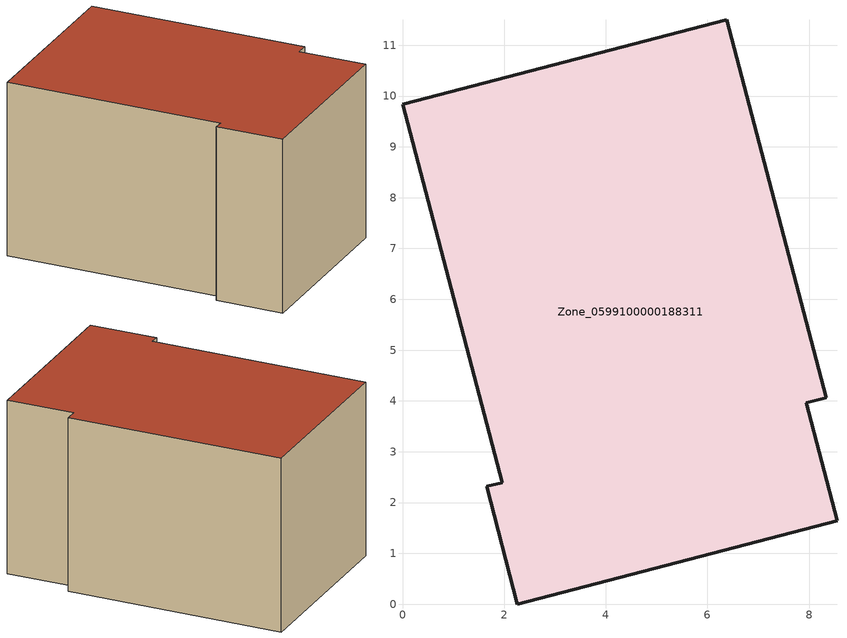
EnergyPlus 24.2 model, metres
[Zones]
Zone_0599100000188311
 floor ground (C_G): 1.66,2.32 1.96,2.39 0,9.84 6.38,11.5 8.34,4.06 7.94,3.96 8.55,1.64 2.26,0 z3.29
 wall outside (C_F): 1.96,2.39 1.66,2.32 2.26,0 8.55,1.64 7.94,3.96 8.34,4.06 6.38,11.5 0,9.84 1.96,2.39 z3.29:9.56
 roof outside (C_R): 6.38,11.5 0,9.84 1.96,2.39 1.66,2.32 2.26,0 8.55,1.64 7.94,3.96 8.34,4.06 z9.56
[BUILDING]
Pand.0599100000188311: North Axis=0; Terrain=City; Loads Convergence Tolerance Value=0.04; Temperature Convergence Tolerance Value=0.4; Solar Distribution=FullExterior; Maximum Number of Warmup Days=25; Minimum Number of Warmup Days=1
[Site:Location]
Rotterdam.The.Hague.AP_ZH_NLD Design_Conditions: Latitude=51.96; Longitude=4.45; Time Zone=1; Elevation=-4.5
[SITE:GROUNDTEMPERATURE:BUILDINGSURFACE]
18, 18, 18, 18, 18, 18, 18, 18, 18, 18, 18, 18
[MATERIAL] Thermal Absorptance=0.9; Solar Absorptance=0.7; Visible Absorptance=0.7
Name | Roughness | Thickness | Conductivity | Density | Specific Heat
G.TI.1946-1964 | MediumSmooth | 0.15 | 1 | 540 | 1210
F.TI.1946-1964 | Rough | 0.3 | 0.857143 | 1920 | 840
R.TI.1946-1964 | MediumRough | 0.2 | 0.277778 | 1500 | 1000
[CONSTRUCTION]
C_G: G.TI.1946-1964
C_F: F.TI.1946-1964
C_R: R.TI.1946-1964
[ZONE]
Zone_0599100000188311: Type=1; Multiplier=1; Ceiling Height=Autocalculate; Volume=Autocalculate; Floor Area=autocalculate; Part of Total Floor Area=Yes
[ZONEINFILTRATION:DESIGNFLOWRATE]
Infil_Zone_0599100000188311: Zone or ZoneList or Space or SpaceList=Zone_0599100000188311; Schedule=AlwaysOn; Design Flow Rate Calculation Method=Flow/Area; Flow Rate per Floor Area=0.003; Constant Term Coefficient=1; Temperature Term Coefficient=0; Velocity Term Coefficient=0; Velocity Squared Term Coefficient=0
[HVACTEMPLATE:ZONE:IDEALLOADSAIRSYSTEM]
Zone_0599100000188311: Maximum Heating Supply Air Temperature=50; Minimum Cooling Supply Air Temperature=13; Maximum Heating Supply Air Humidity Ratio=0.0156; Minimum Cooling Supply Air Humidity Ratio=0.0077; Heating Limit=NoLimit; Cooling Limit=NoLimit; Dehumidification Control Type=ConstantSensibleHeatRatio; Cooling Sensible Heat Ratio=0.7; Dehumidification Setpoint=60; Humidification Control Type=None; Humidification Setpoint=30; Outdoor Air Method=None; Outdoor Air Flow Rate per Person=0.00944; Outdoor Air Flow Rate per Zone Floor Area=0; Outdoor Air Flow Rate per Zone=0; Demand Controlled Ventilation Type=None; Outdoor Air Economizer Type=NoEconomizer; Heat Recovery Type=None; Sensible Heat Recovery Effectiveness=0.7; Latent Heat Recovery Effectiveness=0.65
[ZONECONTROL:THERMOSTAT]
ThermostatControl_Zone_0599100000188311: Zone or ZoneList=Zone_0599100000188311; Control Type Schedule=DualSetpointControlType; Control 1=Thermostat_Zone_0599100000188311; Temperature Difference Between Cutout And Setpoint=0
[THERMOSTATSETPOINT:DUALSETPOINT]
Thermostat_Zone_0599100000188311: Heating Setpoint Temperature Schedule=HeatingSetpoint_Zone_0599100000188311; Cooling Setpoint Temperature Schedule=CoolingSetpoint_Zone_0599100000188311
[SCHEDULE:COMPACT]
HeatingSetpoint_Zone_0599100000188311: Through: 12/31, For: AllDays, Until: 24:00, 21
CoolingSetpoint_Zone_0599100000188311: Through: 12/31, For: AllDays, Until: 24:00, 24
DualSetpointControlType: Through: 12/31, For: AllDays, Until: 24:00, 4
AlwaysOn: Through: 12/31, For: AllDays, Until: 24:00, 1
